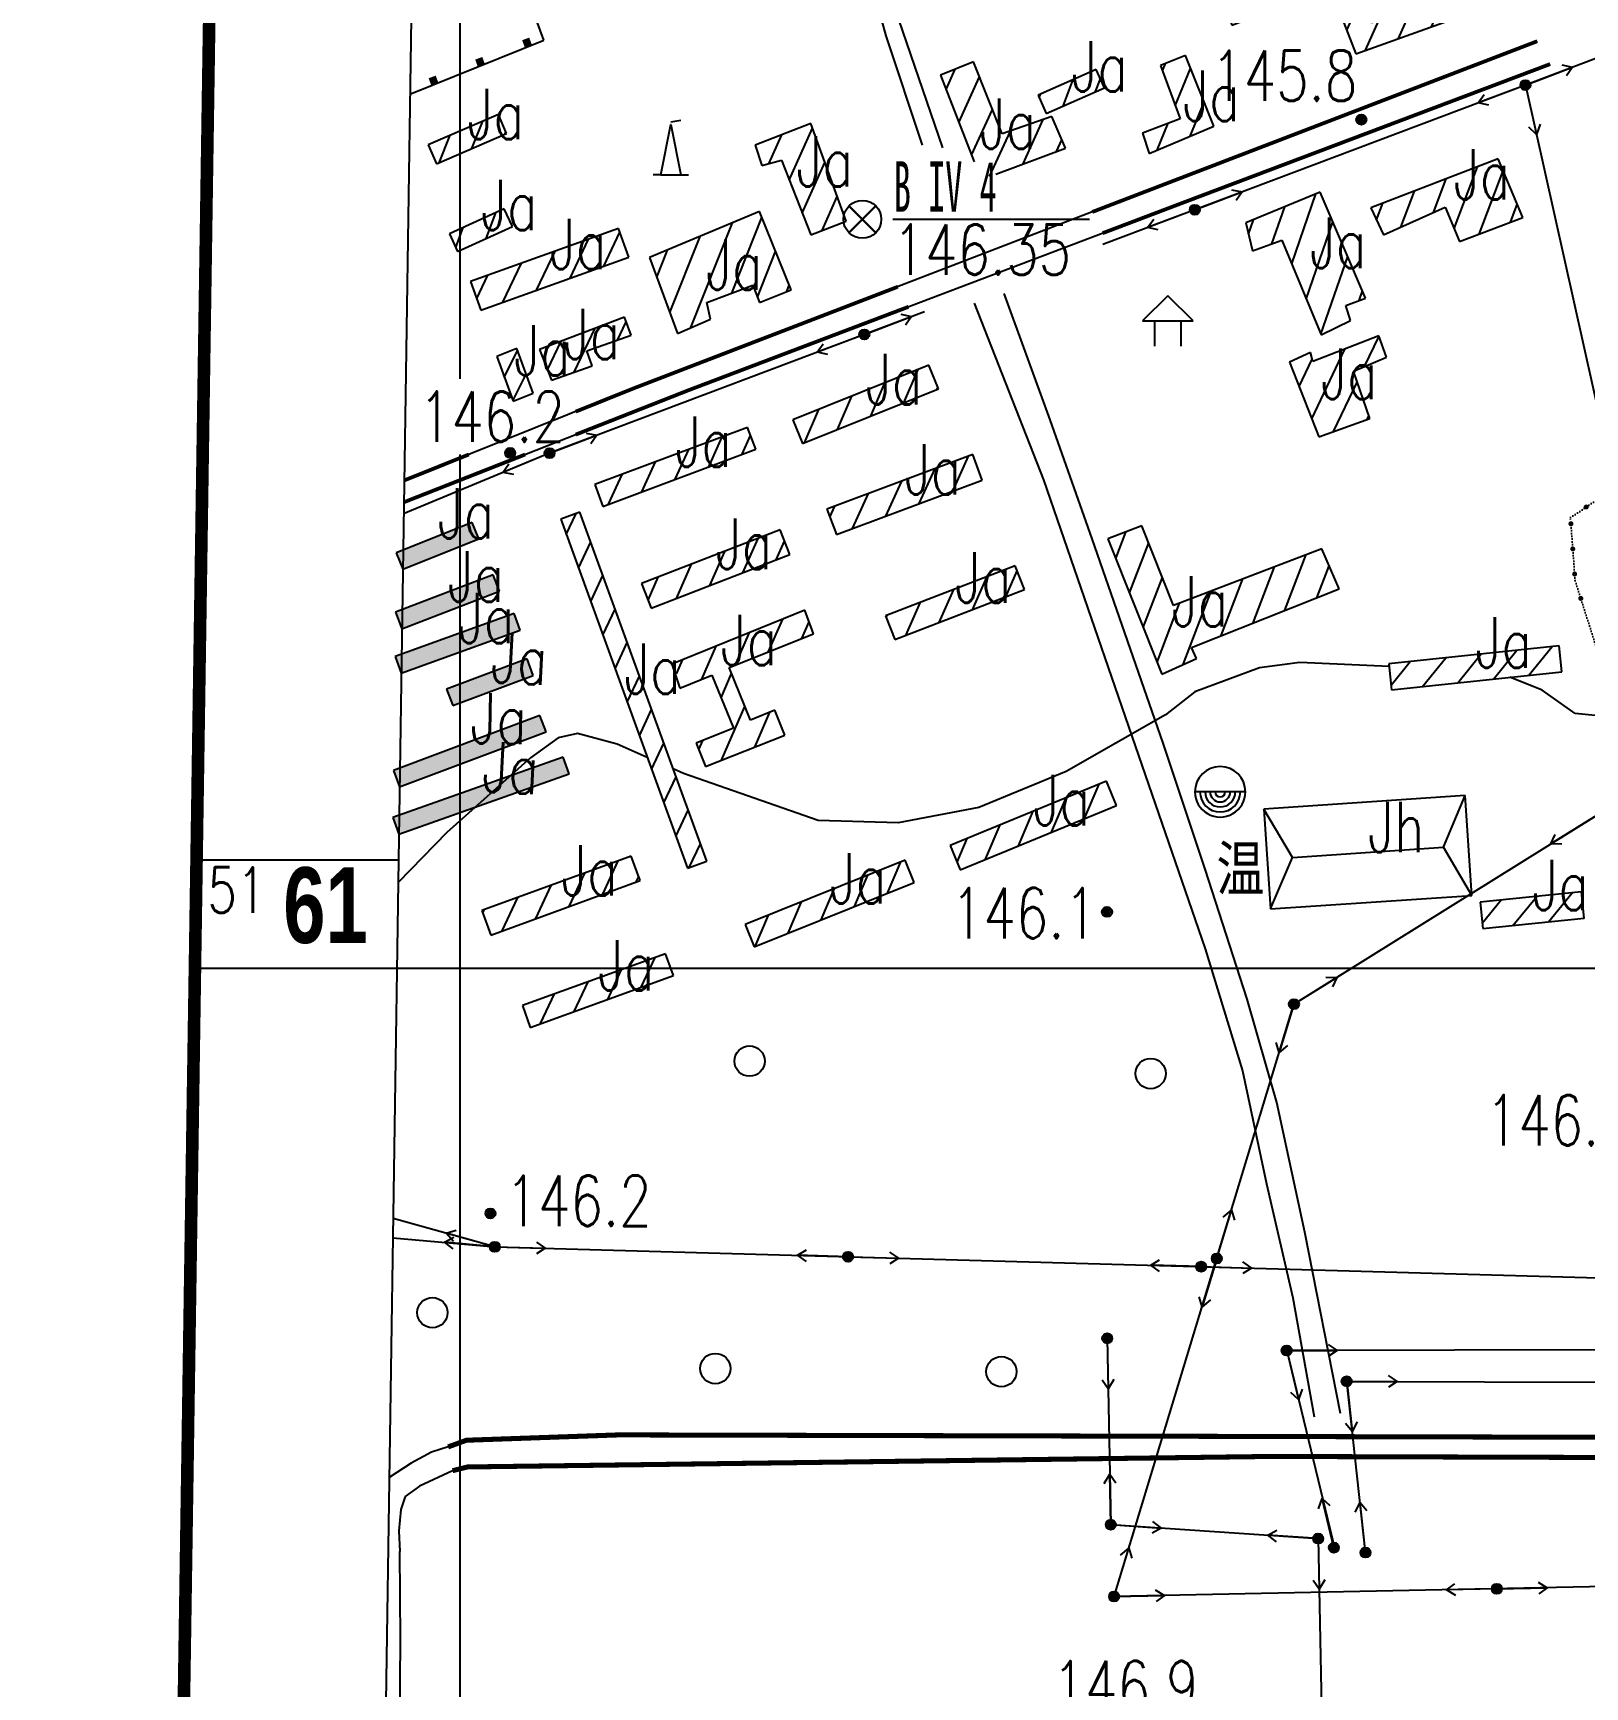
# Model space of a CAD drawing. Extents: x 408766 to 414302, y 5156573 to 5161925.
# Drawn here: x 408831 to 409446, y 5160715 to 5161371 of the extents above; entities that cross this region are included whole.
import ezdxf

# ---------------------------------------------------------------- set-up
doc = ezdxf.new("R2010")
doc.units = 0
doc.header["$LTSCALE"] = 1000
for name, pattern in [('0001', [0.5, 0.5, 0]), ('0004', [0.5, 0.5, 0]), ('4222', [0.5, 0.5, 0]), ('4232', [0.5, 0.5, 0]), ('5130', [1, 1, 0]), ('5400', [1, 1, 0]), ('8111', [1, 1, 0]), ('8650', [1, 1, 0]), ('9995', [0.001, 0, -0.001])]:
    doc.linetypes.add(name, pattern=pattern)
doc.layers.get('0').update_dxf_attribs({"linetype": 'CONTINUOUS'})
for name, color, linetype in [('0001', 1, 'CONTINUOUS'), ('0001ADD', 1, 'CONTINUOUS'), ('0001BAK', 1, 'CONTINUOUS'), ('0002', 2, 'CONTINUOUS'), ('0002ADD', 2, 'CONTINUOUS'), ('0003ADD', 3, 'CONTINUOUS'), ('0003BAK', 3, 'CONTINUOUS'), ('0006', 6, 'CONTINUOUS'), ('0007', 7, 'CONTINUOUS'), ('0010', 10, 'CONTINUOUS'), ('0010ADD', 10, 'CONTINUOUS'), ('0012', 12, 'CONTINUOUS'), ('0013', 13, 'CONTINUOUS'), ('0014', 151, 'CONTINUOUS'), ('0015', 15, 'CONTINUOUS'), ('0017', 85, 'CONTINUOUS'), ('0018', 7, 'CONTINUOUS')]:
    doc.layers.add(name, color=color, linetype=linetype)
doc.styles.add('CDXT', font='hbold.shx', dxfattribs={"width": 0.75, "height": 20, "bigfont": 'cdxt.shx'})
doc.styles.add('SIMPLEX', font='simplex.shx', dxfattribs={"width": 0.75, "height": 20})
doc.styles.add('XDX', font='simplex.shx', dxfattribs={"height": 20, "bigfont": 'xdx.shx'})

# ---------------------------------------------------------------- blocks, each defined once
blk = doc.blocks.new('8140')
for radius in [0.0002, 0.0001408438795997714, 8.315594389635764e-05, 3.012139848380626e-05]:
    blk.add_circle((0, 0), radius)
at = {"flags": 1}
blk.add_attdef('8140', (0, 0), '', height=1e-07, dxfattribs=at)
blk = doc.blocks.new('1740')
for p, q in [((0.0005231789321881345, 0.0005373210678118655), (-0.0005373210678118655, -0.0005231789321881345)), ((-0.0005373210678118655, 0.0005231789321881345), (0.0005231789321881345, -0.0005373210678118655)), ((0.00053025, 0.00053025), (-0.00053025, -0.00053025)), ((-0.00053025, 0.00053025), (0.00053025, -0.00053025)), ((0.00053025, 0.00053025), (-0.00053025, -0.00053025)), ((-0.0005231789321881345, 0.0005373210678118655), (0.0005373210678118655, -0.0005231789321881345)), ((0.0005373210678118655, 0.0005231789321881345), (-0.0005231789321881345, -0.0005373210678118655))]:
    blk.add_line(p, q)
blk.add_circle((0, 0), 0.00075)
at = {"color": 0, "flags": 1}
blk.add_attdef('1740', (0, 0), '', height=1e-08, dxfattribs=at)
blk = doc.blocks.new('3282')
for points in [[(-0.0004, 0), (0, 0.002), (0.0004, 0)], [(0, 0.0021), (0.0004019028391060703, 0.002171328511261677)], [(-0.0004, 0), (-0.0007, 0)], [(-0.0004, 0), (0.0004, 0)], [(0.0004, 0), (0.0007, 0)]]:
    blk.add_lwpolyline(points)
at = {"flags": 1}
blk.add_attdef('3282', (0, 0), '', height=1e-06, dxfattribs=at)
blk = doc.blocks.new('5131')
for points in [[(-0.00163791951807736, -0.0002329556220974419), (-0.002, 2.449212707644754e-19), (-0.001658335508446954, 0.000229056233596203)], [(0, 0), (-0.002, 2.449212707644754e-19)]]:
    blk.add_lwpolyline(points)
at = {"flags": 1}
blk.add_attdef('5131', (0, 0), '', height=1e-10, dxfattribs=at)
blk = doc.blocks.new('5130')
blk.add_hatch(color=256).paths.add_polyline_path([(0.0002, 0, 1), (-0.0002, 0, 1)])
for points in [[(0, 0), (0.002, 0)], [(0.00163791951807736, 0.0002329556220974421), (0.002, 0), (0.001658335508446954, -0.0002290562335962028)]]:
    blk.add_lwpolyline(points)
blk.add_circle((0, 0), 0.0002)
at = {"flags": 1}
blk.add_attdef('5130', (0, 0), '', height=1e-06, dxfattribs=at)
blk = doc.blocks.new('9310')
blk.add_circle((0, 0), 0.0006)
blk = doc.blocks.new('3812')
for p, q in [((0, 0.001999999999962706), (-0.000999999999905562, 0.001000000000057144)), ((0.001000000000057144, 0.001000000000057144), (0, 0.001999999999962706)), ((-0.000999999999905562, 0.001000000000057144), (0.001000000000057144, 0.001000000000057144)), ((-0.0005333333333537048, 0.001000000000057144), (-0.0005333333333537048, 0)), ((0.0005333333333537048, 0), (0.0005333333333537048, 0.001000000000057144))]:
    blk.add_line(p, q)
blk.add_attdef('3812', (0, 0), '', height=1e-09)
blk = doc.blocks.new('3244')
blk.add_lwpolyline([(0.001, -1.224606353822377e-19), (-0.001, 1.224606353822377e-19)])
for radius, start, end in [(0.001, 9.151672939466948e-05, 179.9998163741555), (0.001, 179.9998770684631, 6.950689016349543e-05), (0.0008, 180, 0), (0.0006, 180, 0), (0.0004, 180, 0), (0.0002, 180, 0)]:
    blk.add_arc((0, 0), radius, start, end)
at = {"flags": 1}
blk.add_attdef('3244', (0, 0), '', height=1e-08, dxfattribs=at)
blk = doc.blocks.new('9100')
blk.add_hatch(color=256).paths.add_polyline_path([(0.0001, 0, 1), (-0.0001, 0, 1)])

msp = doc.modelspace()

# ---------------------------------------------------------------- hatches: boundary and pattern name
at = {"layer": '0001ADD', "linetype": '0001'}
h = msp.add_hatch(dxfattribs=at)
h.set_pattern_fill('U', color=256, scale=10, angle=65.86799874573728, style=0, pattern_type=0)
h.set_pattern_definition([(65.86799874573728, (0, 0), (-9.126059711745624, 4.088402394292101), [])])
h.paths.add_polyline_path([(409305.6988498259, 5161373.753871113), (409344.7686691216, 5161388.648185828), (409354.9089236962, 5161362.43418951), (409434.83802643, 5161391.031278603), (409430.9608541215, 5161399.669982348), (409361.1720270784, 5161374.647526365), (409349.5405523852, 5161405.627708233), (409418.4317755654, 5161430.999084878), (409415.7476004679, 5161437.850466015), (409336.7132298052, 5161408.359721671), (409340.29215809, 5161396.742154983), (409302.7135589129, 5161382.74149552)])
h = msp.add_hatch(dxfattribs=at)
h.set_pattern_fill('U', color=256, scale=10, angle=65.53351592728919, style=0, pattern_type=0)
h.set_pattern_definition([(65.53351592728919, (0, 0), (-9.102036954971952, 4.141608778038424), [])])
h.paths.add_polyline_path([(409206.3969564255, 5161312.516467018), (409239.8001603865, 5161325.027688957), (409234.4317890755, 5161337.538923001), (409214.7477679738, 5161330.687529759), (409203.4145373043, 5161359.284630957), (409190.2918424925, 5161353.922675239)])
h = msp.add_hatch(dxfattribs=at)
h.set_pattern_fill('U', color=256, scale=10, angle=69.01871662215476, style=0, pattern_type=0)
h.set_pattern_definition([(69.01871662215476, (0, 0), (-9.3369744355223, 3.58062960810009), [])])
h.paths.add_polyline_path([(409232.2250915952, 5161338.70655554), (409255.2618240298, 5161348.972187819), (409252.0234613894, 5161356.239403433), (409228.9867289547, 5161345.973771154)])
h = msp.add_hatch(dxfattribs=at)
h.set_pattern_fill('U', color=256, scale=10, angle=67.6900061048185, style=0, pattern_type=0)
h.set_pattern_definition([(67.6900061048185, (0, 0), (-9.251435171488044, 3.796175347340265), [])])
h.paths.add_polyline_path([(409273.0160432816, 5161322.960058035), (409298.6649448579, 5161333.683969471), (409287.3317141884, 5161361.685288397), (409277.4897036375, 5161357.812770203), (409285.2440060223, 5161336.662832414), (409270.3318681841, 5161331.002991612)])
h = msp.add_hatch(dxfattribs=at)
h.set_pattern_fill('U', color=256, scale=10, angle=68.28602665290808, style=0, pattern_type=0)
h.set_pattern_definition([(68.28602665290808, (0, 0), (-9.290423697263076, 3.699733439767339), [])])
h.paths.add_polyline_path([(408990.528780918, 5161318.785696353), (409018.3583226874, 5161330.762945237), (409015.0812528533, 5161338.377460201), (408987.251711084, 5161326.400211317)])
h = msp.add_hatch(dxfattribs=at)
h.set_pattern_fill('U', color=256, scale=10, angle=65.93291553614165, style=0, pattern_type=0)
h.set_pattern_definition([(65.93291553614165, (0, 0), (-9.13068606100207, 4.078059839607863), [])])
h.paths.add_polyline_path([(409138.8586428036, 5161290.703829339), (409152.8760485705, 5161296.065785057), (409138.8586428036, 5161334.791003314), (409116.788669512, 5161326.152299569), (409119.4728657256, 5161318.109378097), (409127.2271681103, 5161320.194573684)])
h = msp.add_hatch(dxfattribs=at)
h.set_pattern_fill('U', color=256, scale=10, angle=69.2601561720474, style=0, pattern_type=0)
h.set_pattern_definition([(69.2601561720474, (0, 0), (-9.351979961425519, 3.54125271635555), [])])
h.paths.add_polyline_path([(409365.9102301368, 5161290.66695686), (409390.366134502, 5161301.68875338), (409396.0327498367, 5161287.985979001), (409421.0851422494, 5161297.518350102), (409411.2431316986, 5161320.753483477), (409360.8400817334, 5161301.390868296)])
h = msp.add_hatch(dxfattribs=at)
h.set_pattern_fill('U', color=256, scale=10, angle=70.94741632130304, style=0, pattern_type=0)
h.set_pattern_definition([(70.94741632130304, (0, 0), (-9.452193845609761, 3.264357747707344), [])])
h.paths.add_polyline_path([(409341.1200576538, 5161250.992847265), (409352.7515323469, 5161256.652688066), (409350.9620682046, 5161262.610413953), (409358.7163917054, 5161265.589289), (409340.82181363, 5161307.591267388), (409311.2957608614, 5161295.377918429), (409313.979957075, 5161284.356121909), (409325.6114317682, 5161288.526537292)])
h = msp.add_hatch(dxfattribs=at)
h.set_pattern_fill('U', color=256, scale=10, angle=69.59762123685695, style=0, pattern_type=0)
h.set_pattern_definition([(69.59762123685695, (0, 0), (-9.372675169316345, 3.486109603911044), [])])
h.paths.add_polyline_path([(408998.9086482421, 5161284.062594702), (409020.6292553928, 5161294.005974103), (409017.429055228, 5161300.996701277), (408995.7084480773, 5161291.053321876)])
h = msp.add_hatch(dxfattribs=at)
h.set_pattern_fill('U', color=256, scale=10, angle=68.33065344113062, style=0, pattern_type=0)
h.set_pattern_definition([(68.33065344113062, (0, 0), (-9.29330254352346, 3.692496152271576), [])])
h.paths.add_polyline_path([(409086.0350735664, 5161251.603736844), (409099.1577472622, 5161257.263577646), (409097.6665482597, 5161263.817073698), (409115.8593492427, 5161270.668454835), (409118.5435454563, 5161263.817073698), (409131.0697311045, 5161268.881144333), (409118.5435454563, 5161299.861326201), (409075.0000869207, 5161281.690251355)])
h = msp.add_hatch(dxfattribs=at)
h.set_pattern_fill('U', color=256, scale=10, angle=64.73007901548146, style=0, pattern_type=0)
h.set_pattern_definition([(64.73007901548146, (0, 0), (-9.043067784819371, 4.268831812002211), [])])
h.paths.add_polyline_path([(409008.1851692039, 5161260.786061497), (409066.7855376696, 5161281.8027451), (409062.6870604939, 5161293.2306687), (409004.0866920282, 5161272.213985098)])
h = msp.add_hatch(dxfattribs=at)
h.set_pattern_fill('U', color=256, scale=10, angle=64.36307075383596, style=0, pattern_type=0)
h.set_pattern_definition([(64.36307075383596, (0, 0), (-9.015538438766699, 4.326669233847224), [])])
h.paths.add_polyline_path([(409036.1257395116, 5161233.02349369), (409052.2308534447, 5161238.683334492), (409050.1431663947, 5161244.641060377), (409067.7394793303, 5161250.896683452), (409065.0553042328, 5161258.045949672), (409031.3538562481, 5161245.23684265)])
h = msp.add_hatch(dxfattribs=at)
h.set_pattern_fill('U', color=256, scale=10, angle=64.4185567465752, style=0, pattern_type=0)
h.set_pattern_definition([(64.4185567465752, (0, 0), (-9.019724214483352, 4.317936439395869), [])])
h.paths.add_polyline_path([(409340.2128248418, 5161210.663567222), (409360.493333991, 5161217.812845548), (409353.931986585, 5161236.579690561), (409367.0546813969, 5161242.239531362), (409364.0722411596, 5161250.580350024), (409337.826872652, 5161240.452208755), (409336.9321405808, 5161244.026841865), (409328.5813501486, 5161240.154323671)])
h = msp.add_hatch(dxfattribs=at)
h.set_pattern_fill('U', color=256, scale=10, angle=66.8426834997232, style=0, pattern_type=0)
h.set_pattern_definition([(66.8426834997232, (0, 0), (-9.194285581402022, 3.932570742863105), [])])
h.paths.add_polyline_path([(409135.6118076766, 5161207.972832561), (409189.4823139497, 5161229.566063253), (409185.7101398088, 5161238.977005806), (409131.8396335357, 5161217.383775113)])
h = msp.add_hatch(dxfattribs=at)
h.set_pattern_fill('U', color=256, scale=10, angle=65.49682692742539, style=0, pattern_type=0)
h.set_pattern_definition([(65.49682692742539, (0, 0), (-9.099383035355308, 4.14743636188526), [])])
h.paths.add_polyline_path([(409056.4702727248, 5161183.043562508), (409117.074581724, 5161205.698759334), (409113.8513469247, 5161214.321314566), (409053.2470379256, 5161191.66611774)])
h = msp.add_hatch(dxfattribs=at)
h.set_pattern_fill('U', color=256, scale=10, angle=65.49503723697181, style=0, pattern_type=0)
h.set_pattern_definition([(65.49503723697181, (0, 0), (-9.099253481631353, 4.14772058810857), [])])
h.paths.add_polyline_path([(409149.0794342449, 5161171.866105054), (409206.8484401038, 5161193.459347851), (409203.072196782, 5161203.562232029), (409145.3031909231, 5161181.968989232)])
h = msp.add_hatch(dxfattribs=at)
h.set_pattern_fill('U', color=256, scale=10, angle=64.96214316499074, style=0, pattern_type=0)
h.set_pattern_definition([(64.96214316499074, (-288502.6211916458, 31025.26682493649), (-9.060283541792657, 4.232169909434297), [])])
h.paths.add_polyline_path([(409090.0384638716, 5161039.617741307), (409097.6478908373, 5161042.381653734), (409047.3925020338, 5161180.744304825), (409039.7830750681, 5161177.980392398)])
for points in [[(408977.2134618203, 5161158.132130105), (409007.2937895659, 5161170.148530215), (409004.6970268652, 5161176.649055077), (408974.6166991196, 5161164.632654967)], [(408976.8589004101, 5161134.575846112), (409015.5198337133, 5161149.377097533), (409013.0170909009, 5161155.914396549), (408974.3561575976, 5161141.113145128)], [(408976.5943329562, 5161116.998563593), (409023.7761901745, 5161133.989607497), (409021.4045066268, 5161140.575586327), (408974.2226494085, 5161123.584542423)], [(408997.0285645234, 5161104.073386034), (409028.9003208302, 5161116.065048115), (409026.4353353478, 5161122.616677421), (408994.563579041, 5161110.625015341)], [(408975.9148306001, 5161071.853914428), (409034.0120639788, 5161093.669851243), (409031.5513268554, 5161100.22307738), (408973.4540934767, 5161078.407140565)], [(408975.6335184907, 5161053.164153644), (409043.1040289502, 5161077.083573783), (409040.765089023, 5161083.681252163), (408973.2945785638, 5161059.761832026)]]:
    msp.add_hatch(color=256, dxfattribs=at).paths.add_polyline_path(points)
h = msp.add_hatch(dxfattribs=at)
h.set_pattern_fill('U', color=256, scale=10, angle=66.13820116403832, style=0, pattern_type=0)
h.set_pattern_definition([(66.13820116403832, (0, 0), (-9.145238745220903, 4.045319306669178), [])])
h.paths.add_polyline_path([(409075.6084844576, 5161142.688994675), (409130.5422082922, 5161163.928244726), (409126.7697722958, 5161173.685550414), (409071.8360484611, 5161152.446300363)])
h = msp.add_hatch(dxfattribs=at)
h.set_pattern_fill('U', color=256, scale=10, angle=69.03182805598429, style=0, pattern_type=0)
h.set_pattern_definition([(69.03182805598429, (0, 0), (-9.337793574050137, 3.578492862704628), [])])
h.paths.add_polyline_path([(409277.981434633, 5161116.605056766), (409291.6950006055, 5161122.719859897), (409289.7359318186, 5161127.122525899), (409348.2634919159, 5161150.358821374), (409341.4067089297, 5161166.257336145), (409282.6342441179, 5161143.754822372), (409270.1450961373, 5161175.307253979), (409256.6764137632, 5161170.170806276)])
h = msp.add_hatch(dxfattribs=at)
h.set_pattern_fill('U', color=256, scale=10, angle=66.09387536749449, style=0, pattern_type=0)
h.set_pattern_definition([(66.09387536749449, (0, 0), (-9.142106423999547, 4.052393136440024), [])])
h.paths.add_polyline_path([(409172.1863355334, 5161130.231822513), (409223.5759515587, 5161150.055113683), (409219.9270892427, 5161159.514550309), (409168.5374732175, 5161139.691259138)])
h = msp.add_hatch(dxfattribs=at)
h.set_pattern_fill('U', color=256, scale=10, angle=66.59972301707954, style=0, pattern_type=0)
h.set_pattern_definition([(66.59972301707954, (0, 0), (-9.17752705755533, 3.971523272982269), [])])
h.paths.add_polyline_path([(409097.1711641761, 5161079.901760148), (409128.6249282992, 5161092.355010221), (409124.65778022, 5161102.261008725), (409115.0232988581, 5161098.298609323), (409106.522288376, 5161119.242722173), (409139.9596159806, 5161132.545056104), (409136.5592033414, 5161141.885002737), (409084.7030056148, 5161120.940889887), (409086.9699473743, 5161111.034891384), (409099.7214842136, 5161116.129406629), (409108.2224946957, 5161095.185293779), (409093.4873943749, 5161089.241694677)])
h = msp.add_hatch(dxfattribs=at)
h.set_pattern_fill('U', color=256, scale=10, angle=50.98541873169182, style=0, pattern_type=0)
h.set_pattern_definition([(50.98541873169182, (0, 0), (-7.769857798280506, 6.295181474310302), [])])
h.paths.add_polyline_path([(409369.0941392377, 5161110.379551463), (409436.5128511781, 5161117.448196964), (409435.4307679288, 5161127.769426077), (409368.0120559884, 5161120.700780575)])
h = msp.add_hatch(dxfattribs=at)
h.set_pattern_fill('U', color=256, scale=10, angle=67.33956892049814, style=0, pattern_type=0)
h.set_pattern_definition([(67.33956892049814, (0, 0), (-9.228043792162456, 3.852688382147195), [])])
h.paths.add_polyline_path([(409198.0834570543, 5161039.015410303), (409260.1053965075, 5161064.502512786), (409256.1312097823, 5161074.173726076), (409194.1092703291, 5161048.686623594)])
h = msp.add_hatch(dxfattribs=at)
h.set_pattern_fill('U', color=256, scale=10, angle=65.04363220799108, style=0, pattern_type=0)
h.set_pattern_definition([(65.04363220799108, (0, 0), (-9.066293588750348, 4.219279626024369), [])])
h.paths.add_polyline_path([(409012.1061363372, 5161013.158420931), (409071.2927726501, 5161034.751651622), (409067.7652341884, 5161044.420757724), (409008.5785978754, 5161022.827527032)])
h = msp.add_hatch(dxfattribs=at)
h.set_pattern_fill('U', color=256, scale=10, angle=66.88798435992496, style=0, pattern_type=0)
h.set_pattern_definition([(66.88798435992496, (0, 0), (-9.197391991056481, 3.925300060231079), [])])
h.paths.add_polyline_path([(409116.4507905384, 5161008.477044502), (409179.8903604457, 5161033.964134879), (409176.3365878388, 5161042.809943713), (409112.8970179316, 5161017.322853336)])
h = msp.add_hatch(dxfattribs=at)
h.set_pattern_fill('U', color=256, scale=10, angle=50.80872341864067, style=0, pattern_type=0)
h.set_pattern_definition([(50.80872341864067, (0, 0), (-7.750407076857565, 6.319113081991505), [])])
h.paths.add_polyline_path([(409405.2155997076, 5161015.680203131), (409445.4433423455, 5161019.772576206), (409444.3724162985, 5161030.300366268), (409404.1446736606, 5161026.207993193)])
h = msp.add_hatch(dxfattribs=at)
h.set_pattern_fill('U', color=256, scale=10, angle=64.9036342447351, style=0, pattern_type=0)
h.set_pattern_definition([(64.9036342447351, (0, 0), (-9.055957039621786, 4.241419820829412), [])])
h.paths.add_polyline_path([(409027.7241648203, 5160976.548564451), (409084.4299531176, 5160997.079841115), (409081.2961602074, 5161005.735304318), (409024.5903719101, 5160985.204027655)])

# ---------------------------------------------------------------- linework, layer by layer
at = {"layer": '0001', "linetype": '0001'}
for points in [[(409305.6988498259, 5161373.753871113), (409344.7686691216, 5161388.648185828), (409354.9089236962, 5161362.43418951), (409434.83802643, 5161391.031278603), (409430.9608541215, 5161399.669982348), (409361.1720270784, 5161374.647526365), (409349.5405523852, 5161405.627708233), (409418.4317755654, 5161430.999084878), (409415.7476004679, 5161437.850466015), (409336.7132298052, 5161408.359721671), (409340.29215809, 5161396.742154983), (409302.7135589129, 5161382.74149552)], [(409232.2250915952, 5161338.70655554), (409255.2618240298, 5161348.972187819), (409252.0234613894, 5161356.239403433), (409228.9867289547, 5161345.973771154)], [(409273.0160432816, 5161322.960058035), (409298.6649448579, 5161333.683969471), (409287.3317141884, 5161361.685288397), (409277.4897036375, 5161357.812770203), (409285.2440060223, 5161336.662832414), (409270.3318681841, 5161331.002991612)], [(408990.528780918, 5161318.785696353), (409018.3583226874, 5161330.762945237), (409015.0812528533, 5161338.377460201), (408987.251711084, 5161326.400211317)], [(409138.8586428036, 5161290.703829339), (409152.8760485705, 5161296.065785057), (409138.8586428036, 5161334.791003314), (409116.788669512, 5161326.152299569), (409119.4728657256, 5161318.109378097), (409127.2271681103, 5161320.194573684)], [(409365.9102301368, 5161290.66695686), (409390.366134502, 5161301.68875338), (409396.0327498367, 5161287.985979001), (409421.0851422494, 5161297.518350102), (409411.2431316986, 5161320.753483477), (409360.8400817334, 5161301.390868296)], [(409341.1200576538, 5161250.992847265), (409352.7515323469, 5161256.652688066), (409350.9620682046, 5161262.610413953), (409358.7163917054, 5161265.589289), (409340.82181363, 5161307.591267388), (409311.2957608614, 5161295.377918429), (409313.979957075, 5161284.356121909), (409325.6114317682, 5161288.526537292)], [(408998.9086482421, 5161284.062594702), (409020.6292553928, 5161294.005974103), (409017.429055228, 5161300.996701277), (408995.7084480773, 5161291.053321876)], [(409086.0350735664, 5161251.603736844), (409099.1577472622, 5161257.263577646), (409097.6665482597, 5161263.817073698), (409115.8593492427, 5161270.668454835), (409118.5435454563, 5161263.817073698), (409131.0697311045, 5161268.881144333), (409118.5435454563, 5161299.861326201), (409075.0000869207, 5161281.690251355)], [(409008.1851692039, 5161260.786061497), (409066.7855376696, 5161281.8027451), (409062.6870604939, 5161293.2306687), (409004.0866920282, 5161272.213985098)], [(409036.1257395116, 5161233.02349369), (409052.2308534447, 5161238.683334492), (409050.1431663947, 5161244.641060377), (409067.7394793303, 5161250.896683452), (409065.0553042328, 5161258.045949672), (409031.3538562481, 5161245.23684265)], [(409020.8886457629, 5161224.702539684), (409028.9171831474, 5161227.853684019), (409022.4108432239, 5161245.654085135), (409014.4480825411, 5161242.493450313)], [(409340.2128248418, 5161210.663567222), (409360.493333991, 5161217.812845548), (409353.931986585, 5161236.579690561), (409367.0546813969, 5161242.239531362), (409364.0722411596, 5161250.580350024), (409337.826872652, 5161240.452208755), (409336.9321405808, 5161244.026841865), (409328.5813501486, 5161240.154323671)], [(409135.6118076766, 5161207.972832561), (409189.4823139497, 5161229.566063253), (409185.7101398088, 5161238.977005806), (409131.8396335357, 5161217.383775113)], [(409056.4702727248, 5161183.043562508), (409117.074581724, 5161205.698759334), (409113.8513469247, 5161214.321314566), (409053.2470379256, 5161191.66611774)], [(409149.0794342449, 5161171.866105054), (409206.8484401038, 5161193.459347851), (409203.072196782, 5161203.562232029), (409145.3031909231, 5161181.968989232)], [(409090.0384638716, 5161039.617741307), (409097.6478908373, 5161042.381653734), (409047.3925020338, 5161180.744304825), (409039.7830750681, 5161177.980392398)], [(408977.2134618203, 5161158.132130105), (409007.2937895659, 5161170.148530215), (409004.6970268652, 5161176.649055077), (408974.6166991196, 5161164.632654967)], [(409075.6084844576, 5161142.688994675), (409130.5422082922, 5161163.928244726), (409126.7697722958, 5161173.685550414), (409071.8360484611, 5161152.446300363)], [(409277.981434633, 5161116.605056766), (409291.6950006055, 5161122.719859897), (409289.7359318186, 5161127.122525899), (409348.2634919159, 5161150.358821374), (409341.4067089297, 5161166.257336145), (409282.6342441179, 5161143.754822372), (409270.1450961373, 5161175.307253979), (409256.6764137632, 5161170.170806276)], [(408976.8589004101, 5161134.575846112), (409015.5198337133, 5161149.377097533), (409013.0170909009, 5161155.914396549), (408974.3561575976, 5161141.113145128)], [(409172.1863355334, 5161130.231822513), (409223.5759515587, 5161150.055113683), (409219.9270892427, 5161159.514550309), (409168.5374732175, 5161139.691259138)], [(408976.5943329562, 5161116.998563593), (409023.7761901745, 5161133.989607497), (409021.4045066268, 5161140.575586327), (408974.2226494085, 5161123.584542423)], [(409097.1711641761, 5161079.901760148), (409128.6249282992, 5161092.355010221), (409124.65778022, 5161102.261008725), (409115.0232988581, 5161098.298609323), (409106.522288376, 5161119.242722173), (409139.9596159806, 5161132.545056104), (409136.5592033414, 5161141.885002737), (409083.7598120572, 5161120.537059978), (409086.9699473743, 5161111.034891384), (409099.7214842136, 5161116.129406629), (409108.2224946957, 5161095.185293779), (409093.4873943749, 5161089.241694677)], [(409369.0941392377, 5161110.379551463), (409436.5128511781, 5161117.448196964), (409435.4307679288, 5161127.769426077), (409368.0120559884, 5161120.700780575)], [(408997.0285645234, 5161104.073386034), (409028.9003208302, 5161116.065048115), (409026.4353353478, 5161122.616677421), (408994.563579041, 5161110.625015341)], [(408975.9148306001, 5161071.853914428), (409034.0120639788, 5161093.669851243), (409031.5513268554, 5161100.22307738), (408973.4540934767, 5161078.407140565)], [(408975.6335184907, 5161053.164153644), (409043.1040289502, 5161077.083573783), (409040.765089023, 5161083.681252163), (408973.2945785638, 5161059.761832026)], [(409198.0834570543, 5161039.015410303), (409260.1053965075, 5161064.502512786), (409256.1312097823, 5161074.173726076), (409194.1092703291, 5161048.686623594)], [(409321.1166975283, 5161023.493161871), (409400.8927084205, 5161028.826113498), (409398.2482154843, 5161068.389036572), (409318.4722045921, 5161063.056084945)], [(409012.1061363372, 5161013.158420931), (409071.2927726501, 5161034.751651622), (409067.7652341884, 5161044.420757724), (409008.5785978754, 5161022.827527032)], [(409116.4507905384, 5161008.477044502), (409179.8903604457, 5161033.964134879), (409176.3365878388, 5161042.809943713), (409112.8970179316, 5161017.322853336)], [(409405.2155997076, 5161015.680203131), (409445.4433423455, 5161019.772576206), (409444.3724162985, 5161030.300366268), (409404.1446736606, 5161026.207993193)], [(409027.7241648203, 5160976.548564451), (409084.4299531176, 5160997.079841115), (409081.2961602074, 5161005.735304318), (409024.5903719101, 5160985.204027655)]]:
    msp.add_lwpolyline(points, close=True, dxfattribs=at)
msp.add_lwpolyline([(409212.2224154407, 5161314.698401743), (409239.8001603865, 5161325.027688957), (409234.4317890755, 5161337.538923001), (409214.7477679738, 5161330.687529759), (409203.4145373043, 5161359.284630957), (409190.2918424925, 5161353.922675239), (409203.6543562893, 5161319.567685207)], dxfattribs=at)
at = {"layer": '0001ADD', "linetype": '0001'}
for p, q in [((409017.3503424658, 5161234.176685921), (409022.6992786841, 5161244.864967607)), ((409020.845452151, 5161224.821854356), (409026.1506033593, 5161235.42264453))]:
    msp.add_line(p, q, dxfattribs=at)
for points in [[(409400.8927084205, 5161028.826113498), (409389.6169891087, 5161047.942194695), (409398.2482154843, 5161068.389036572)], [(409321.1166975283, 5161023.493161871), (409329.7479185936, 5161043.940083181), (409318.4722045921, 5161063.056084945)], [(409329.7479185936, 5161043.940083181), (409389.6169891087, 5161047.942194695)]]:
    msp.add_lwpolyline(points, dxfattribs=at)
at = {"layer": '0001BAK', "linetype": '9995'}
msp.add_lwpolyline([(409453.8326421784, 5161115.783089417), (409441.8024488909, 5161153.678772913), (409439.9517843511, 5161178.634435157), (409451.0564706129, 5161186.028775951)], dxfattribs=at)
at = {"layer": '0002', "linetype": '5130'}
for points in [[(409537.622051839, 5161393.667067701), (409422.0988002865, 5161350.013441933), (409254.5778939003, 5161286.829241453)], [(409422.0988002865, 5161350.013441933), (409504.9575835718, 5160978.238119122), (409548.8262441726, 5160785.60609569), (409986.5832122881, 5160787.045433105), (410153.2295287735, 5160867.131512086)], [(409183.9452786614, 5161260.188594515), (409035.366974112, 5161204.149013639), (408977.5435151237, 5161180.06014912)], [(408973.2243771029, 5160893.106073239), (409013.6970878721, 5160889.584979915), (409479.3656226723, 5160876.494753529), (409804.9201118051, 5160869.222401502), (409810.6537285762, 5161212.314367237), (409938.4747031223, 5161238.809899264)], [(409830.7079151931, 5160762.538408002), (409259.0957927648, 5160750.963027982), (409330.3806544011, 5160985.752884277), (409610.2031468889, 5161160.291213786)], [(409013.6970878721, 5160889.584979915), (408973.3397602874, 5160900.771879454)], [(409256.3770928176, 5160853.306055752), (409257.7590159193, 5160779.461544325), (409339.9834404727, 5160773.940453475), (409343.4738288827, 5160600.406231727)], [(409894.2201456558, 5160849.82762277), (409327.498283438, 5160848.477855194), (409346.5242841299, 5160769.750028175)], [(409358.7552875913, 5160768.392658526), (409351.2807948609, 5160836.261467826), (409894.312042993, 5160834.932678585)]]:
    msp.add_lwpolyline(points, dxfattribs=at)
at = {"layer": '0003ADD', "linetype": '4232', "const_width": 1.5}
for points in [[(409426.7728407253, 5161367.396350011), (409258.7353014695, 5161302.907319708), (409250.4480444588, 5161299.720141865)], [(409254.5490907269, 5161291.322798308), (409286.5292784935, 5161303.452841177), (409431.8968291152, 5161358.336497303)], [(409173.377756351, 5161270.079850242), (409068.8256517733, 5161229.870387613), (409045.7407355305, 5161220.60670255)], [(409045.7407355306, 5161211.487449202), (409090.3537229942, 5161229.043712771), (409177.600700681, 5161262.136375866)], [(408977.6130152176, 5161184.677583237), (409025.6994316117, 5161203.600723074)], [(409003.3621778422, 5161203.600723074), (408977.7430996905, 5161193.320110872)]]:
    msp.add_lwpolyline(points, dxfattribs=at)
at = {"layer": '0003ADD', "linetype": '4222', "const_width": 2}
for points in [[(409619.1223690702, 5160814.213846922), (409606.890963, 5160813.714123), (409062.74549, 5160815.036955), (409002.433012, 5160812.921824), (408995.150475512, 5160810.277632497)], [(408996.9230157912, 5160800.849802807), (409002.8720155818, 5160802.332569174), (409321.27785, 5160806.501918), (409618.1467586816, 5160805.567928266)]]:
    msp.add_lwpolyline(points, dxfattribs=at)
at = {"layer": '0003BAK', "linetype": '4232'}
for points in [[(409426.7728407253, 5161367.396350011), (409258.7353014695, 5161302.907319708), (409068.8256517733, 5161229.870387613), (408977.7430996905, 5161193.320110872)], [(408977.6130152176, 5161184.677583237), (409090.3537229942, 5161229.043712771), (409286.5292784935, 5161303.452841177), (409431.8968291152, 5161358.336497303)]]:
    msp.add_lwpolyline(points, dxfattribs=at)
at = {"layer": '0003BAK', "linetype": '4222'}
for points in [[(408996.9230157912, 5160800.849802807), (409002.8720155818, 5160802.332569174), (409321.27785, 5160806.501918), (409753.795176, 5160805.14116), (409928.146668, 5160802.78089), (410039.936012, 5160808.527468), (410057.752367, 5160810.56623), (410124.742471, 5160824.555074), (410218.725658, 5160851.116658), (410547.00763, 5160954.249804), (410572.429578, 5160956.073807), (410585.06895, 5160954.448565), (410600.787596, 5160949.562641), (410619.549683, 5160940.147461), (410631.93835, 5160929.642024), (410760.340155, 5160737.497074), (410809.307963, 5160652.329783999), (410852.882301, 5160555.889464), (410889.759857, 5160446.943141), (410918.13542, 5160306.498237), (410925.776467, 5160240.268348999), (410938.930067, 5160077.400126)], [(410455.807598, 5160936.501248999), (410293.875719, 5160884.555269), (410095.64366, 5160827.277613), (410044.006415, 5160817.936203), (410018.549364, 5160814.842454), (409936.019422, 5160812.082963), (409643.719562, 5160815.218785), (409606.890963, 5160813.714123), (409062.74549, 5160815.036955), (409002.433012, 5160812.921824), (408995.5102616789, 5160810.550571357)]]:
    msp.add_lwpolyline(points, dxfattribs=at)
at = {"layer": '0006', "linetype": '0004'}
for points in [[(409183.138890025, 5161326.143465053), (409168.8312651776, 5161369.565846931), (409138.2556944564, 5161478.007122382), (409113.192071246, 5161577.787195426), (409103.9747576518, 5161613.316445964)], [(409111.0770858241, 5161613.212322215), (409126.7328778982, 5161547.371042005), (409148.3060316844, 5161461.226042723), (409168.3188663386, 5161391.722411221), (409191.1262268685, 5161325.19180041)], [(409348.8662572484, 5160823.519837803), (409334.6435294747, 5160895.360818985), (409323.6415944034, 5160946.782511941), (409311.8564211065, 5160987.776352196), (409295.1522189556, 5161039.219026746), (409278.4919367041, 5161089.142633821), (409250.3978403611, 5161170.211320471), (409233.7375581106, 5161217.294019586), (409215.5317655724, 5161267.360295543)], [(409203.5795018451, 5161263.62855912), (409231.0950440979, 5161193.513479847), (409264.737687869, 5161095.86513685), (409295.2180988062, 5161007.666904229), (409309.9385854518, 5160959.367272604), (409319.4399239235, 5160914.563174703), (409329.951420106, 5160869.410782325), (409338.362081049, 5160822.164426768), (409338.362081049, 5160822.164426768)], [(408995.150475512, 5160810.277632497), (408988.5815762738, 5160808.171677082), (408980.5702437747, 5160803.846413503), (408971.7960119366, 5160798.208618146)], [(408996.9230157912, 5160800.849802807), (408983.8180884543, 5160794.763347531), (408978.1885119403, 5160790.654353362), (408976.4563345514, 5160785.464039837), (408975.5902458569, 5160777.029768246), (408975.9821617382, 5160768.834236152)], [(408972.5405809729, 5160518.836338363), (408974.575123831, 5160556.091911064), (408975.2703712052, 5160617.736681082), (408976.313097363, 5160733.926088527), (408975.9821617382, 5160768.834236152)]]:
    msp.add_lwpolyline(points, dxfattribs=at)
at = {"layer": '0007', "linetype": '8111'}
for points in [[(409858.922303, 5161205.347499), (409830.768488, 5161196.61728), (409807.631404, 5161185.840898001), (409724.982659, 5161156.423704), (409647.101556, 5161116.07755), (409576.709599, 5161093.932387), (409551.23415, 5161090.205129), (409441.8063, 5161100.905498001), (409428.746594, 5161110.162525), (409415.9111650811, 5161115.288173262)], [(409368.1336888205, 5161119.540610757), (409332.645366, 5161121.123094), (409316.729926, 5161119.031417), (409291.094321, 5161109.593835), (409279.41945, 5161100.398049), (409240.101045, 5161078.011101999), (409205.450573, 5161063.747122), (409173.566621, 5161057.659827), (409141.878448, 5161058.551764), (409088.488865, 5161077.199282), (409084.341228068, 5161079.017429156)], [(409074.0968115621, 5161083.508144484), (409062.17313, 5161088.734978), (409046.435707, 5161092.988), (409038.777161, 5161091.298624), (409027.771942, 5161083.35348), (408994.596373, 5161053.807336), (408975.3446968989, 5161033.975479284)]]:
    msp.add_lwpolyline(points, dxfattribs=at)
at = {"layer": '0010', "linetype": '5400'}
msp.add_lwpolyline([(408980.0467602889, 5161346.370278516), (409033.1280745547, 5161367.799026269), (408995.5459067, 5161471.161939582), (408981.8549298496, 5161466.501106207)], dxfattribs=at)
at = {"layer": '0010ADD', "linetype": '5400', "const_width": 3}
for points in [[(409026.9443662748, 5161365.502380283), (409025.8998884026, 5161368.314686449)], [(409008.3372205255, 5161357.826272302), (409007.2927426533, 5161360.638578469)], [(408989.8776360665, 5161350.428852838), (408988.8331581943, 5161353.241159005)]]:
    msp.add_lwpolyline(points, dxfattribs=at)
at = {"layer": '0012'}
for p, q in [((408985.2951972137, 5161695.064939429), (408913.1722027864, 5156903.371060571)), ((409000.0000000001, 5161233.600723074), (409000, 5161694.849365645)), ((409000.0000000001, 5159531.052099843), (409000.0000000001, 5161203.600723074)), ((408894.8242476032, 5161000), (413846.6071260625, 5161000))]:
    msp.add_line(p, q, dxfattribs=at)
at = {"layer": '0012', "const_width": 5}
msp.add_lwpolyline([(408833.180780254, 5156904.542961451), (408905.3037870247, 5161696.237660375), (413855.5001361833, 5161623.665259772), (413787.1739965367, 5156831.9649184), (408833.180780254, 5156904.542961451)], dxfattribs=at)
at = {"layer": '0013', "elevation": 146.35}
msp.add_lwpolyline([(409171.343028, 5161296.813746), (409249.343028, 5161296.813746)], dxfattribs=at)
at = {"layer": '0018', "color": 2}
msp.add_lwpolyline([(408895.4702637692, 5161042.9199), (408975.4793253667, 5161042.9199)], dxfattribs=at)

# ---------------------------------------------------------------- block references
at = {"layer": '0001ADD', "linetype": '9995', "xscale": 10000, "yscale": 10000, "zscale": 10000}
for p in [(409446.208942489, 5161182.800924744), (409440.1353833234, 5161176.158657488), (409440.8749335788, 5161166.186041712), (409441.6144838341, 5161156.213425936), (409444.059170061, 5161146.569993432)]:
    msp.add_blockref('9100', p, dxfattribs=at)
at = {"layer": '0002ADD', "linetype": '5130', "xscale": 10000, "yscale": 10000, "zscale": 10000}
for name, p, rotation in [('5131', (409422.0988002865, 5161350.013441933), 200.7004489779312), ('5130', (409422.0988002865, 5161350.013441933), 200.6650759299169), ('5130', (409422.0988002865, 5161350.013441933), 282.5643547158754), ('5131', (409291.1064933608, 5161300.606807497), 200.6650759299169), ('5130', (409291.1064933608, 5161300.606807497), 200.6650759299169), ('5131', (409160.1141864352, 5161251.200173061), 200.6650759299169), ('5130', (409160.1141864352, 5161251.200173061), 200.6650759299169), ('5131', (409035.366974112, 5161204.149013639), 200.6650759299169), ('5130', (409035.3691107359, 5161204.155988689), 202.5909957852242), ('5131', (409449.1672840312, 5161059.845641151), 31.9537129296208), ('5130', (409330.3806544011, 5160985.752884277), 31.9537129296208), ('5131', (409330.3806544011, 5160985.752884277), 73.11111662522968), ('5130', (409299.7681120532, 5160884.924822698), 73.11111662522968), ('5131', (409013.698415768, 5160889.549266139), 354.6829891978593), ('5130', (409013.6970878721, 5160889.584979915), 164.50682921076), ('5130', (409013.6970878721, 5160889.584979915), 358.3898108632445), ('5131', (409153.6418061869, 5160885.651048573), 358.3898108632445), ('5130', (409153.6418061869, 5160885.651048573), 358.3898108632445), ('5131', (409293.5865245016, 5160881.71711723), 358.3898108632445), ('5131', (409299.7681120532, 5160884.924822698), 73.11111662522968), ('5130', (409293.5865245016, 5160881.71711723), 358.3898108632445), ('5130', (409256.3770928176, 5160853.306055752), 271.0721103049081), ('5130', (409327.498283438, 5160848.477855194), 283.5860711066354), ('5131', (409327.498283438, 5160848.477855194), 180.1364647912383), ('5130', (409351.2807948609, 5160836.261467826), 359.8598045135772), ('5131', (409351.2807948609, 5160836.261467826), 96.28474347603003), ('5131', (409257.7590159193, 5160779.461544325), 271.0721103049081), ('5130', (409346.2262321359, 5160770.359595397), 103.6578371878241), ('5130', (409358.7552875913, 5160768.392658526), 96.28474347603003), ('5130', (409257.7590159193, 5160779.461544325), 356.1585554234313), ('5131', (409339.9834404727, 5160773.940453475), 356.1585554234313), ('5130', (409339.9834404727, 5160773.940453475), 271.1522705073072), ('5130', (409259.0957927648, 5160750.963027982), 73.11111662522968), ('5131', (409259.0957927648, 5160750.963027982), 181.1601075738099), ('5130', (409410.7940053309, 5160754.03497903), 181.1601075738099), ('5131', (409410.7940053309, 5160754.03497903), 181.1601075738099)]:
    msp.add_blockref(name, p, dxfattribs=dict(at, rotation=rotation))
at = {"layer": '0015', "xscale": 10000, "yscale": 10000, "zscale": 10000}
for name, p in [('8140', (409357.079684, 5161336.32135, 145.8)), ('1740', (409159.343028, 5161296.813746, 146.35)), ('8140', (409019.743106, 5161204.229351, 146.2)), ('8140', (409256.297694, 5161022.312705, 146.1)), ('8140', (409011.92952, 5160902.824714, 146.2))]:
    msp.add_blockref(name, p, dxfattribs=at)
at = {"layer": '0015', "linetype": '5400', "xscale": 10000, "yscale": 10000, "zscale": 10000}
msp.add_blockref('3282', (409083.417287538, 5161314.458022146), dxfattribs=at)
at = {"layer": '0015', "linetype": '0001', "xscale": 10000, "yscale": 10000, "zscale": 10000}
for name, p in [('3812', (409280.3936463984, 5161246.542974188)), ('3244', (409301.1386345095, 5161069.920640456))]:
    msp.add_blockref(name, p, dxfattribs=at)
at = {"layer": '0015', "linetype": '8650', "xscale": 10000, "yscale": 10000, "zscale": 10000}
for p in [(409114.6250277925, 5160963.176068706), (409273.5730230758, 5160958.25333854), (408988.9451989076, 5160863.490813102), (409101.0713108188, 5160841.338527353), (409214.4295903365, 5160840.107850865)]:
    msp.add_blockref('9310', p, dxfattribs=at)

# ---------------------------------------------------------------- texts
at = {"layer": '0007', "style": 'SIMPLEX', "width": 0.75}
for s, p in [('145.8', (409297.5992983415, 5161343.721472627, 145.8)), ('146.35', (409171.343028, 5161274.813746, 146.35)), ('146.2', (408983.598537544, 5161208.60138223, 146.2)), ('146.1', (409194.4560877174, 5161011.819723437, 146.1)), ('146.8', (409406.3831012468, 5160929.686721059, 146.8)), ('146.2', (409017.92952, 5160897.824714, 146.2)), ('146.9', (409234.7016211737, 5160705.452812081, 146.9))]:
    msp.add_text(s, height=20, dxfattribs=at).set_placement(p)
at = {"layer": '0012', "width": 0.75}
for s, height, style, p in [('51', 18, 'SIMPLEX', (408899.8242476032, 5161022, -1.483052608746294)), ('61', 30, 'CDXT', (408929.8242476032, 5161010, -1.483052608746294))]:
    msp.add_text(s, height=height, dxfattribs=dict(at, style=style)).set_placement(p)
at = {"layer": '0013', "linetype": '0001', "style": 'XDX'}
msp.add_text('温', height=20, dxfattribs=at).set_placement((409299.6806933904, 5161028.826113498))
at = {"layer": '0014', "width": 0.5}
msp.add_text('B IV 4', height=20, dxfattribs=at).set_placement((409171.771337571, 5161299.804331927))
at = {"layer": '0017', "linetype": '0001', "style": 'SIMPLEX', "width": 0.75}
for s, p in [('Ja', (409242.124276492, 5161347.472979486)), ('Ja', (409286.4369821172, 5161335.769177163)), ('Ja', (409002.805016886, 5161328.581578277)), ('Ja', (409205.8004683781, 5161324.729803873)), ('Ja', (409133.1920274688, 5161309.768559436)), ('Ja', (409393.6467976469, 5161304.667616323)), ('Ja', (409008.1688517348, 5161292.529647989)), ('Ja', (409336.6464184139, 5161277.504740772)), ('Ja', (409035.4361148479, 5161277.008365098)), ('Ja', (409097.3683042359, 5161268.881144333)), ('Ja', (409040.8976227752, 5161241.364312351)), ('Ja', (409021.2792939107, 5161234.917330068)), ('Ja', (409341.107556913, 5161225.557894041)), ('Ja', (409160.6609737432, 5161223.474919183)), ('Ja', (409085.1608098244, 5161198.682438537)), ('Ja', (409176.0758155132, 5161187.714168541)), ('Ja', (408990.999107546, 5161170.304767745)), ('Ja', (409101.1891283776, 5161158.187272545)), ('Ja', (408994.9379956545, 5161145.24512133)), ('Ja', (409196.0567123879, 5161144.87318641)), ('Ja', (409281.8995933229, 5161135.438674135)), ('Ja', (408998.9994197916, 5161128.787074961)), ('Ja', (409103.1218757367, 5161120.09180603)), ('Ja', (409402.262453582, 5161119.074488769)), ('Ja', (409064.9068435609, 5161108.688898372)), ('Ja', (409227.1073334179, 5161056.594568189)), ('Jh', (409359.6824565061, 5161045.941099221)), ('Ja', (409039.9356852634, 5161028.789589328)), ('Ja', (409146.3936891893, 5161025.643494108)), ('Ja', (409424.7940080023, 5161022.990284699)), ('Ja', (409054.5101625131, 5160991.141934385))]:
    msp.add_text(s, height=20, dxfattribs=at).set_placement(p)
for rotation, p in [(356.9617845221802, (409011.7319499349, 5161113.345031728)), (358.8912353327393, (409003.8406275822, 5161089.163489338)), (357.1056853514628, (409008.3045540353, 5161070.025662533))]:
    msp.add_text('Ja', height=20, rotation=rotation, dxfattribs=at).set_placement(p)

doc.saveas('drawing.dxf')
